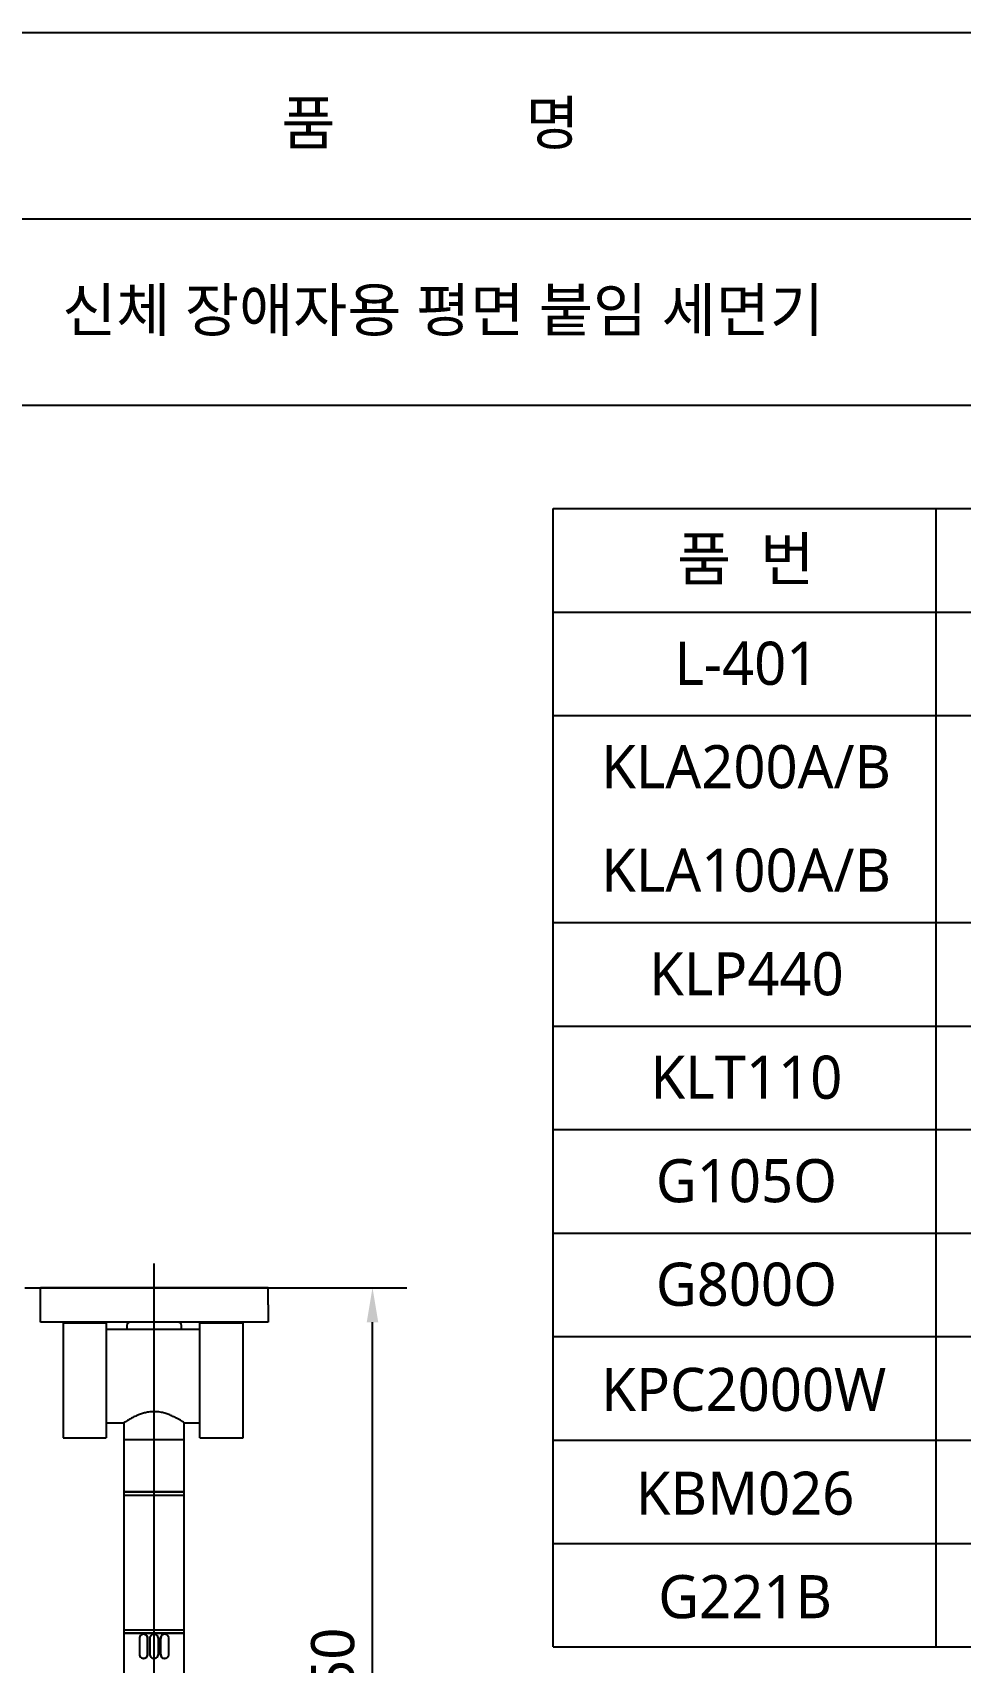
# Model space of a CAD drawing. Header units: millimetres. Extents: x 0 to 4679, y -4094 to -981.
# Drawn here: x 3388 to 3926, y -1926 to -981 of the extents above; entities that cross this region are included whole.
import ezdxf
from ezdxf.enums import TextEntityAlignment as Align
from ezdxf.lldxf.tags import DXFTag

# ---------------------------------------------------------------- set-up
doc = ezdxf.new("R2010")
doc.units = ezdxf.units.MM
for name, color, linetype in [('TEXT', 7, 'Continuous'), ('내부선 및 부속', 4, 'Continuous'), ('도각라인', 7, 'Continuous'), ('중심선', 1, 'DASHED'), ('치수선', 7, 'Continuous')]:
    doc.layers.add(name, color=color, linetype=linetype)
doc.styles.add('맑은고딕_치수', font='malgun.ttf', dxfattribs={"height": 25})
doc.styles.add('맑은고딕_통일', font='malgun.ttf', dxfattribs={"height": 25})
tags = doc.linetypes.add('DASHDOT', pattern=[70, 31, -13, 13, -13]).pattern_tags.tags
tags[10:11] = [DXFTag(74, 4), DXFTag(75, 0), DXFTag(340, '0'), DXFTag(46, 0.0), DXFTag(50, 0.0), DXFTag(44, 0.0), DXFTag(45, 0.0)]
tags[8:9] = [DXFTag(74, 4), DXFTag(75, 0), DXFTag(340, '0'), DXFTag(46, 0.0), DXFTag(50, 0.0), DXFTag(44, 0.0), DXFTag(45, 0.0)]
tags[6:7] = [DXFTag(74, 4), DXFTag(75, 0), DXFTag(340, '0'), DXFTag(46, 0.0), DXFTag(50, 0.0), DXFTag(44, 0.0), DXFTag(45, 0.0)]
tags[4:5] = [DXFTag(74, 4), DXFTag(75, 0), DXFTag(340, '0'), DXFTag(46, 0.0), DXFTag(50, 0.0), DXFTag(44, 0.0), DXFTag(45, 0.0)]
tags = doc.linetypes.add('DASHED', pattern=[25.72, 12.86, -12.86]).pattern_tags.tags
tags[6:7] = [DXFTag(74, 4), DXFTag(75, 0), DXFTag(340, '0'), DXFTag(46, 0.0), DXFTag(50, 0.0), DXFTag(44, 0.0), DXFTag(45, 0.0)]
tags[4:5] = [DXFTag(74, 4), DXFTag(75, 0), DXFTag(340, '0'), DXFTag(46, 0.0), DXFTag(50, 0.0), DXFTag(44, 0.0), DXFTag(45, 0.0)]
doc.dimstyles.new('계림치수_맑은고딕', dxfattribs={"dimtxt": 25, "dimasz": 20, "dimexe": 20, "dimexo": 0.0625, "dimgap": 10, "dimtad": 1, "dimdec": 0, "dimzin": 0, "dimdsep": 46, "dimtxsty": '맑은고딕_치수', "dimcen": 0.09, "dimadec": 0, "dimazin": 0, "dimtfac": 1, "dimtdec": 0, "dimtofl": 0, "dimtmove": 0, "dimatfit": 3, "dimfxl": 1, "dimtolj": 1, "dimtzin": 0, "dimarcsym": 0})

# ---------------------------------------------------------------- blocks, each defined once
blk = doc.blocks.new('*D7')
at = {"layer": '치수선', "color": 0, "lineweight": -2, "transparency": 16777216}
for p, q in [((3383.1, -1708.6), (3604.65, -1708.6)), ((3584.65, -2138.6), (3584.65, -1728.6)), ((3318.1, -2158.6), (3604.65, -2158.6))]:
    blk.add_line(p, q, dxfattribs=at)
at = {"layer": '치수선', "color": 0, "transparency": 16777216}
for points in [[(3581.31, -1728.6), (3587.98, -1728.6), (3584.65, -1708.6)], [(3581.31, -2138.6), (3587.98, -2138.6), (3584.65, -2158.6)]]:
    blk.add_solid(points, dxfattribs=at)
at = {"layer": '치수선', "color": 0, "transparency": 16777216, "insert": (3561.73, -1933.6), "char_height": 25, "attachment_point": 5, "rotation": 90, "style": '맑은고딕_치수'}
blk.add_mtext('\\A1;450', dxfattribs=at)

msp = doc.modelspace()

# ---------------------------------------------------------------- linework, layer by layer
at = {"layer": '내부선 및 부속', "linetype": 'Continuous'}
for p, q in [((3392.11, -1718.6), (3392.11, -1708.6)), ((3524.11, -1708.6), (3392.11, -1708.6)), ((3524.11, -1718.6), (3524.11, -1708.6)), ((3392.11, -1728.6), (3392.11, -1718.6)), ((3524.11, -1718.6), (3524.11, -1728.6)), ((3524.11, -1728.6), (3392.11, -1728.6)), ((3405.21, -1729.1), (3405.21, -1759.9)), ((3405.41, -1728.9), (3430.21, -1728.9)), ((3405.91, -1728.6), (3405.91, -1728.9)), ((3407.31, -1728.6), (3407.31, -1728.9)), ((3415.31, -1728.9), (3415.31, -1728.6)), ((3425.91, -1728.6), (3425.91, -1728.9)), ((3426.91, -1728.9), (3426.91, -1728.6)), ((3427.91, -1728.6), (3427.91, -1728.9)), ((3430.21, -1728.9), (3430.21, -1729.1)), ((3430.21, -1729.1), (3430.21, -1759.9)), ((3484.61, -1728.9), (3509.41, -1728.9)), ((3484.61, -1729.1), (3484.61, -1728.9)), ((3484.61, -1759.9), (3484.61, -1729.1)), ((3486.91, -1728.9), (3486.91, -1728.6)), ((3487.91, -1728.6), (3487.91, -1728.9)), ((3488.91, -1728.9), (3488.91, -1728.6)), ((3499.51, -1728.9), (3499.51, -1728.6)), ((3507.51, -1728.6), (3507.51, -1728.9)), ((3508.91, -1728.6), (3508.91, -1728.9)), ((3509.61, -1759.9), (3509.61, -1729.1)), ((3430.51, -1737.4), (3430.21, -1737.4)), ((3484.61, -1732.9), (3430.51, -1732.9)), ((3430.51, -1786.9), (3430.51, -1732.9)), ((3442.16, -1730.6), (3442.16, -1732.9)), ((3473.86, -1732.9), (3473.86, -1730.6)), ((3405.21, -1759.9), (3405.21, -1795.65)), ((3430.21, -1759.9), (3430.21, -1795.65)), ((3484.61, -1795.65), (3484.61, -1759.9)), ((3509.61, -1795.65), (3509.61, -1759.9)), ((3430.21, -1782.4), (3430.51, -1782.4)), ((3430.51, -1786.9), (3440.54, -1786.9)), ((3440.51, -1786.88), (3440.51, -1796.9)), ((3475.5, -1786.9), (3484.61, -1786.9)), ((3475.51, -1796.9), (3475.51, -1786.89)), ((3405.21, -1795.65), (3430.21, -1795.65)), ((3440.51, -1796.9), (3440.51, -1797.1)), ((3458.01, -1796.9), (3440.51, -1796.9)), ((3440.51, -1797.1), (3440.51, -1826.9)), ((3475.51, -1796.9), (3458.01, -1796.9)), ((3475.51, -1797.1), (3475.51, -1796.9)), ((3475.51, -1826.9), (3475.51, -1797.1)), ((3484.61, -1795.65), (3509.61, -1795.65)), ((3440.51, -1826.9), (3440.51, -1828.9)), ((3440.51, -1826.9), (3475.51, -1826.9)), ((3457.14, -1826.9), (3440.51, -1826.9)), ((3440.51, -1828.9), (3440.51, -1906.9)), ((3440.51, -1828.9), (3475.51, -1828.9)), ((3475.51, -1826.9), (3457.14, -1826.9)), ((3475.51, -1828.9), (3475.51, -1826.9)), ((3475.51, -1906.9), (3475.51, -1828.9)), ((3440.51, -1906.9), (3440.51, -1908.9)), ((3440.51, -1906.9), (3475.51, -1906.9)), ((3475.51, -1908.9), (3475.51, -1906.9)), ((3440.51, -1908.9), (3440.51, -2250.9)), ((3440.51, -1908.9), (3475.51, -1908.9)), ((3458.02, -1908.9), (3440.51, -1908.9)), ((3449.52, -1912), (3449.52, -1921)), ((3452.04, -1909.5), (3451.87, -1909.5)), ((3454.22, -1921), (3454.22, -1912)), ((3454.45, -1921), (3454.45, -1912)), ((3455.52, -1912), (3455.52, -1921)), ((3455.52, -1912), (3455.52, -1921)), ((3475.51, -1908.9), (3458.02, -1908.9)), ((3458.02, -1909.5), (3458.02, -1909.5)), ((3460.52, -1921), (3460.52, -1912)), ((3461.6, -1912), (3461.6, -1921)), ((3461.83, -1912), (3461.83, -1921)), ((3464.18, -1909.5), (3464.01, -1909.5)), ((3466.53, -1921), (3466.53, -1912)), ((3475.51, -2250.9), (3475.51, -1908.9)), ((3451.87, -1923.5), (3452.04, -1923.5)), ((3458.02, -1923.5), (3458.02, -1923.5)), ((3464.01, -1923.5), (3464.18, -1923.5))]:
    msp.add_line(p, q, dxfattribs=at)
for centre, radius, start, end in [((3405.41, -1729.1), 0.2, 90, 180), ((3444.16, -1730.6), 2, 90, 180), ((3471.86, -1730.6), 2, 0, 90), ((3509.41, -1729.1), 0.2, 0, 90), ((3440.71, -1797.1), 0.2, 90, 180), ((3475.31, -1797.1), 0.2, 0, 90), ((3451.87, -1911.88), 2.35, 357.14352, 182.85648), ((3458.02, -1912), 2.5, 359.99997, 180.00003), ((3464.18, -1911.88), 2.35, 357.12143, 182.87857), ((3451.87, -1921.12), 2.35, 177.14352, 2.85648), ((3458.02, -1921), 2.5, 179.99997, 0.00003), ((3464.18, -1921.12), 2.35, 177.12143, 2.87857)]:
    msp.add_arc(centre, radius, start, end, dxfattribs=at)
for points, knots in [([(3458.01, -1780.46), (3457.16, -1780.49), (3455.44, -1780.56), (3452.96, -1781.03), (3450.62, -1781.72), (3448.39, -1782.57), (3446.28, -1783.55), (3444.29, -1784.6), (3442.58, -1785.6), (3441.34, -1786.37), (3440.62, -1786.83), (3440.57, -1786.87), (3440.54, -1786.88)], [0, 0, 0, 0, 0.089527, 0.182248, 0.2716465, 0.3630536, 0.4655373, 0.570323, 0.6857049, 0.8052307, 0.9079132, 1, 1, 1, 1]), ([(3475.5, -1786.89), (3475.5, -1786.9), (3475.57, -1786.94), (3475.33, -1786.78), (3474.77, -1786.43), (3473.86, -1785.86), (3472.62, -1785.11), (3470.99, -1784.2), (3468.97, -1783.17), (3466.67, -1782.17), (3464.2, -1781.34), (3461.37, -1780.64), (3459.23, -1780.53), (3458.01, -1780.46)], [0, 0, 0, 0, 0.006342, 0.100883, 0.187439, 0.276205, 0.369092, 0.464016, 0.5712, 0.681031, 0.774852, 0.871112, 1, 1, 1, 1]), ([(3454.45, -1912), (3454.42, -1911.72), (3454.37, -1911.16), (3453.95, -1910.42), (3453.33, -1909.85), (3452.66, -1909.53), (3452.21, -1909.53), (3452.04, -1909.53)], [0, 0, 0, 0, 0.21325, 0.426444, 0.641012, 0.856495, 1, 1, 1, 1]), ([(3458.02, -1909.53), (3457.93, -1909.52), (3457.56, -1909.49), (3456.93, -1909.72), (3456.23, -1910.19), (3455.73, -1910.89), (3455.54, -1911.53), (3455.53, -1911.91), (3455.52, -1912)], [0, 0, 0, 0, 0.070496, 0.282949, 0.496153, 0.711255, 0.926475, 1, 1, 1, 1]), ([(3464, -1909.53), (3463.92, -1909.52), (3463.57, -1909.49), (3462.97, -1909.72), (3462.29, -1910.19), (3461.81, -1910.89), (3461.61, -1911.53), (3461.6, -1911.91), (3461.6, -1912)], [0, 0, 0, 0, 0.070496, 0.282949, 0.496153, 0.711255, 0.926475, 1, 1, 1, 1]), ([(3452.04, -1923.47), (3452.13, -1923.48), (3452.47, -1923.51), (3453.08, -1923.29), (3453.75, -1922.81), (3454.24, -1922.12), (3454.43, -1921.47), (3454.44, -1921.1), (3454.45, -1921)], [0, 0, 0, 0, 0.070496, 0.282951, 0.496155, 0.711255, 0.926479, 1, 1, 1, 1]), ([(3455.52, -1921), (3455.55, -1921.28), (3455.61, -1921.84), (3456.03, -1922.59), (3456.66, -1923.15), (3457.36, -1923.47), (3457.84, -1923.47), (3458.02, -1923.47)], [0, 0, 0, 0, 0.213246, 0.426444, 0.641012, 0.856495, 1, 1, 1, 1]), ([(3461.6, -1921), (3461.62, -1921.28), (3461.68, -1921.84), (3462.1, -1922.59), (3462.71, -1923.15), (3463.39, -1923.47), (3463.83, -1923.47), (3464.01, -1923.47)], [0, 0, 0, 0, 0.213246, 0.426444, 0.641012, 0.856495, 1, 1, 1, 1])]:
    msp.add_open_spline(points, degree=3, knots=knots, dxfattribs=at)
at = {"layer": '도각라인', "color": 7}
for p, q in [((2519.45, -980.91), (4679.45, -980.91)), ((3143.45, -1088.91), (4679.45, -1088.91)), ((2519.45, -1196.91), (4679.45, -1196.91)), ((3689.45, -1916.91), (3689.45, -1256.91)), ((3689.45, -1256.91), (4643.45, -1256.91)), ((3911.45, -1916.91), (3911.45, -1256.91)), ((3689.45, -1316.91), (4643.45, -1316.91)), ((3689.45, -1376.91), (4643.45, -1376.91)), ((3689.45, -1496.91), (4643.45, -1496.91)), ((3689.45, -1556.91), (4643.45, -1556.91)), ((3689.45, -1616.91), (4643.45, -1616.91)), ((3689.45, -1676.91), (4643.45, -1676.91)), ((3689.45, -1736.91), (4643.45, -1736.91)), ((3689.45, -1796.91), (4643.45, -1796.91)), ((3689.45, -1856.91), (4643.45, -1856.91)), ((3689.45, -1916.91), (4643.45, -1916.91))]:
    msp.add_line(p, q, dxfattribs=at)
at = {"layer": '중심선', "linetype": 'DASHDOT'}
msp.add_line((3458.01, -2309.9), (3458.01, -1694.59), dxfattribs=at)

# ---------------------------------------------------------------- texts
at = {"layer": 'TEXT', "style": '맑은고딕_통일'}
for s, p in [('품             명', (3618.29, -1033.23)), ('신체 장애자용 평면 붙임 세면기', (3625.57, -1141.71)), ('품  번', (3800.98, -1286.04)), ('L-401', (3801.45, -1346.57)), ('KLA200A/B ', (3805.47, -1406.53)), ('KLA100A/B ', (3805.47, -1466.53)), ('KLP440', (3801.45, -1526.57)), ('KLT110', (3801.45, -1586.57)), ('G105O', (3801.45, -1646.57)), ('G800O', (3801.45, -1706.57)), ('KPC2000W', (3799.92, -1767.56)), ('KBM026', (3800.67, -1827.72)), ('G221B', (3800.67, -1887.72))]:
    msp.add_text(s, height=25, dxfattribs=at).set_placement(p, align=Align.MIDDLE_CENTER)

# ---------------------------------------------------------------- dimensions: what is measured, and where the dimension line sits
at = {"layer": '치수선'}
dim = msp.add_linear_dim(base=(3584.65, -1708.6), p1=(3318.04, -2158.6), p2=(3383.04, -1708.6), angle=90, dimstyle='계림치수_맑은고딕', dxfattribs=at)
dim.commit()
dim.dimension.update_dxf_attribs({"geometry": '*D7', "text_midpoint": (3561.73, -1933.6)})

doc.saveas('drawing.dxf')
